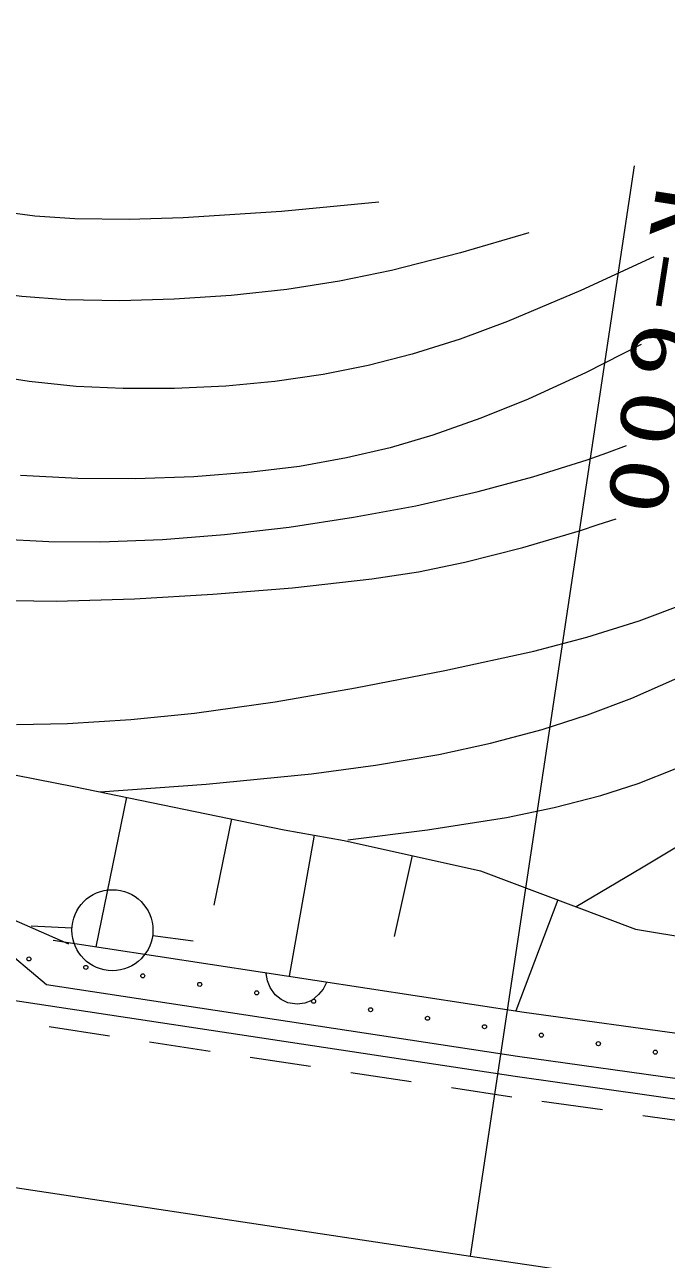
# Model space of a CAD drawing. Units: millimetres, scale not verified. Extents: x 40000 to 680000, y 20000 to 380000.
# Drawn here: x 138065 to 153825, y 286959 to 317301 of the extents above; entities that cross this region are included whole.
import ezdxf

# ---------------------------------------------------------------- set-up
doc = ezdxf.new("R2010")
doc.units = ezdxf.units.MM
doc.header["$LTSCALE"] = 1000
doc.linetypes.add('USER1', pattern=[2.5, 1.5, -1])
for name, color, linetype, lineweight in [('S-BGD', 1, 'Continuous', 13), ('S-BGD-HTXT', 6, 'Continuous', 13), ('S-BMK', 3, 'Continuous', 13)]:
    doc.layers.add(name, color=color, linetype=linetype, lineweight=lineweight)
doc.styles.add('ＭＳ ゴシック', font='')
doc.styles.get('ＭＳ ゴシック').set_extended_font_data('MS Gothic')

msp = doc.modelspace()

# ---------------------------------------------------------------- linework, layer by layer
at = {"layer": 'S-BGD'}
for p, q in [((146761, 312936), (144375, 312714)), ((138310, 312599), (137341, 312727)), ((139294, 312529), (138310, 312599)), ((140630, 312510), (139294, 312529)), ((141957, 312551), (140630, 312510)), ((144375, 312714), (141957, 312551)), ((151714, 304872), (152153, 305014)), ((152153, 305014), (152591, 305160)), ((150304, 304454), (151714, 304872)), ((148880, 304095), (150304, 304454)), ((147737, 303857), (148880, 304095)), ((146593, 303681), (147737, 303857)), ((142685, 303306), (144640, 303463)), ((144640, 303463), (146593, 303681)), ((137735, 303154), (138844, 303137)), ((138844, 303137), (140759, 303191)), ((140759, 303191), (142685, 303306)), ((132405, 299928), (139273, 298580)), ((153137, 298656), (154046, 299012)), ((139273, 298580), (144440, 297516)), ((152215, 298358), (153137, 298656)), ((140565, 298314), (139809, 294641)), ((151069, 298060), (152215, 298358)), ((149900, 297819), (151069, 298060)), ((143148, 297782), (142711, 295659)), ((147957, 297512), (149900, 297819)), ((144440, 297516), (145914, 297255)), ((145177, 297386), (144562, 293916)), ((146001, 297264), (147957, 297512)), ((145914, 297255), (149259, 296510)), ((147586, 296883), (147143, 294894)), ((149259, 296510), (153066, 295070)), ((139146, 294701), (135507, 296310)), ((135507, 296310), (138599, 293713)), ((151163, 295790), (150133, 293066)), ((139220, 295099), (138222, 295150)), ((153066, 295070), (155780, 294623)), ((138765, 294800), (150331, 293036)), ((141211, 294918), (142202, 294788)), ((138599, 293713), (150172, 291948)), ((144027, 293800), (143996, 293979)), ((144094, 293642), (144027, 293800)), ((145480, 293758), (145395, 293596)), ((136990, 293449), (150109, 291461)), ((144215, 293458), (144094, 293642)), ((144365, 293344), (144215, 293458)), ((145285, 293465), (145120, 293323)), ((145395, 293596), (145285, 293465)), ((144531, 293266), (144365, 293344)), ((144761, 293232), (144531, 293266)), ((144943, 293258), (144761, 293232)), ((145120, 293323), (144943, 293258)), ((150331, 293036), (159927, 291699)), ((150172, 291948), (159775, 290610)), ((150109, 291461), (159754, 290086))]:
    msp.add_line(p, q, dxfattribs=at)
at = {"layer": 'S-BGD', "linetype": 'USER1'}
for p, q in [((150033, 290946), (136912, 292935)), ((159680, 289571), (150033, 290946))]:
    msp.add_line(p, q, dxfattribs=at)
at = {"layer": 'S-BGD'}
for points in [[(150446, 312187), (148769, 311692), (147079, 311257), (145799, 310997), (144506, 310796), (143133, 310644), (141739, 310552), (140405, 310516), (139069, 310541), (137991, 310617), (136924, 310751), (136011, 310924), (135104, 311156), (134275, 311432), (133465, 311765), (132586, 312196), (131731, 312682), (130766, 313307), (129823, 313989), (128655, 314924), (127527, 315903), (126760, 316599), (125999, 317301)], [(153519, 311593), (151730, 310770), (149923, 310006), (148763, 309575), (147585, 309202), (146503, 308925), (145396, 308704), (144207, 308530), (143009, 308416), (141747, 308356), (140486, 308356), (139328, 308413), (138175, 308531), (137178, 308687)], [(153210, 309445), (151839, 308748), (150433, 308101), (149271, 307628), (148092, 307213), (147039, 306903), (145973, 306652), (144817, 306447), (143638, 306300), (142217, 306191), (140785, 306142), (139370, 306150), (137960, 306218)], [(137393, 304665), (138661, 304600), (139930, 304594), (141447, 304653), (142974, 304773), (144558, 304953), (146143, 305194), (147677, 305480), (149207, 305826), (150549, 306188), (151883, 306611), (152364, 306781), (152851, 306962)], [(137861, 300104), (139117, 300127), (140672, 300222), (142232, 300378), (144217, 300662), (146194, 301005), (148387, 301427), (150568, 301907), (151871, 302252), (153155, 302653), (154311, 303087)], [(139918, 298447), (142523, 298640), (145109, 298891), (146682, 299101), (148236, 299369), (149509, 299645), (150773, 299982), (151886, 300338), (152981, 300753), (154386, 301369)], [(154816, 297532), (153215, 296571), (151609, 295621)]]:
    msp.add_lwpolyline(points, dxfattribs=at)
for centre, radius in [((140219, 295047), 995), ((138168, 294341), 49.7), ((139567, 294133), 49.7), ((140966, 293925), 49.7), ((142365, 293716), 49.7), ((143764, 293508), 49.7), ((145162, 293300), 49.7), ((146561, 293092), 49.7), ((147960, 292883), 49.7), ((149359, 292675), 49.7), ((150758, 292467), 49.7), ((152156, 292259), 49.7), ((153555, 292050), 49.7)]:
    msp.add_circle(centre, radius, dxfattribs=at)
at = {"layer": 'S-BGD-HTXT'}
msp.add_line((149016, 287037), (153047, 313831), dxfattribs=at)
at = {"layer": 'S-BMK'}
msp.add_line((69319, 299025), (149016, 287037), dxfattribs=at)
msp.add_arc((238555, 880318), 600000, 261.41748, 263.12769, dxfattribs=at)

# ---------------------------------------------------------------- texts
at = {"layer": 'S-BGD-HTXT', "insert": (153583, 313395), "char_height": 1466, "attachment_point": 7, "rotation": 261.1, "style": 'ＭＳ ゴシック'}
msp.add_mtext('\\T1.25;\\W1.35;R=600', dxfattribs=at)

doc.saveas('drawing.dxf')
